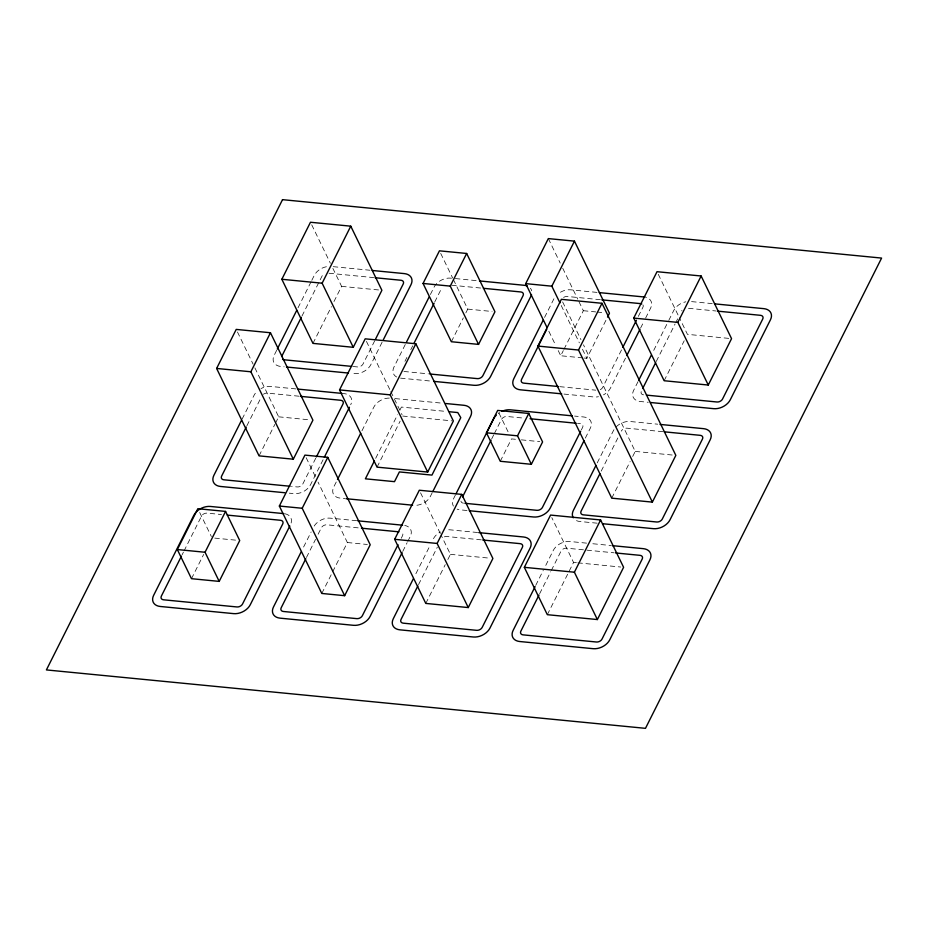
<?xml version="1.0" encoding="UTF-8"?>
<svg xmlns="http://www.w3.org/2000/svg" width="928" height="928" viewBox="0 0 928 928"><rect width="100%" height="100%" fill="white"/><g stroke="black" fill="none" stroke-linecap="round" stroke-linejoin="round"><path stroke-width="0.7" stroke-dasharray="4.64 3.48" d="M242.138 419.073L254.063 395.316A13.328 9.129 -25.9 0 1 257.671 390.85M276.66 350.32L274.154 355.32A13.328 9.129 -25.9 0 0 280.732 366.456L284.165 366.792M298.004 307.818L311.182 281.567M311.808 280.314L314.325 275.314A13.328 9.129 -25.9 0 1 328.744 266.406M182.108 554.793L183.396 552.218M184.046 550.93L201.538 516.084A4.443 3.039 -25.9 0 1 207.083 513.126L221.479 514.53M246.894 425.755L261.151 397.37M301.971 316.065L322.051 276.068A4.443 3.039 -25.9 0 1 324.823 273.598M191.481 578.689L203.661 554.434M312.968 343.383L331.424 306.634M333.964 301.565L341.597 286.358L332.885 268.401M259.063 455.868L274.874 424.374M275.5 423.122L278.667 416.823L253.692 365.4M315.764 458.188L302.806 483.998A4.443 3.039 -25.9 0 1 297.262 486.956L291.496 486.388M374.726 340.762L363.057 363.985A4.443 3.039 -25.9 0 1 357.524 366.943L353.197 366.525M323.083 459.743L310.532 484.752A13.328 9.129 -25.9 0 1 293.909 493.615L289.327 493.174M382.092 342.235L370.794 364.739A13.328 9.129 -25.9 0 1 354.171 373.613L350.726 373.276M303.595 547.021L311.124 532.011M336.238 482.015L333.72 487.014A13.328 9.129 -25.9 0 0 340.298 498.139L344.891 498.591M361.966 430.754L373.891 407.009A13.328 9.129 -25.9 0 1 389.447 398.077M405.281 344.497L393.982 367.001A13.328 9.129 -25.9 0 0 396.639 377.012M430.383 294.501L434.153 286.996A13.328 9.129 -25.9 0 1 450.776 278.133L454.21 278.458M306.472 557.45L315.543 539.377M318.13 534.215L321.366 527.765A4.443 3.039 -25.9 0 1 326.911 524.807L360.029 528.044M404.956 361.305L406.893 357.431M410.779 349.694L412.728 345.819M434.756 301.948L441.879 287.75M375.689 458.316L397.555 414.758M400.13 409.631L401.418 407.067L446.519 411.464M377.046 467.132L400.13 421.15M321.796 593.456L332.027 573.086M332.665 571.81L347.374 542.532L318.037 482.108M451.356 341.736L463.327 317.886M465.856 312.864L467.747 309.105L453.282 279.316M401.244 538.263L402.543 535.688A4.443 3.039 -25.9 0 0 400.351 531.976M402.74 551.441L407.137 542.683M407.763 541.442L410.28 536.442A13.328 9.129 -25.9 0 0 404.724 525.445M432.239 492.687L430.36 496.434A13.328 9.129 -25.9 0 1 413.749 505.308M415.895 573.701L430.325 544.945M455.439 494.949L453.56 498.696A13.328 9.129 -25.9 0 0 453.398 506.096M544.562 317.434L553.981 298.677A13.328 9.129 -25.9 0 1 554.48 297.784M418.528 584.617L437.308 547.195M491.736 438.805L493.684 434.93M494.334 433.643L501.456 419.444A4.443 3.039 -25.9 0 1 507.001 416.486L524.274 418.168M425.79 603.42L445.243 564.676M447.841 559.514L450.428 554.341L441.09 535.12M500.273 461.274L511.514 438.898L515.748 439.315M582.726 357.895L560.732 355.749L563.319 350.598M563.957 349.322L583.352 310.706L578.341 300.405M584.106 358.034L586.856 358.301L606.889 318.408M581.334 429.942L582.633 427.356A4.443 3.039 -25.9 0 0 580.441 423.644L577.564 423.365M621.505 349.937L602.713 387.359A4.443 3.039 -25.9 0 1 599.65 389.946M638.348 316.378L642.884 307.354A4.443 3.039 -25.9 0 0 643 304.987M585.336 438.109L590.359 428.11A13.328 9.129 -25.9 0 0 583.793 416.985L574.606 416.08M625.507 358.104L610.45 388.113A13.328 9.129 -25.9 0 1 603.502 394.852M640.575 328.106L643.092 323.106M645.598 318.107L650.621 308.108A13.328 9.129 -25.9 0 0 646.074 297.343M535.723 585.382L543.251 570.384M545.768 565.384L553.297 550.385A13.328 9.129 -25.9 0 1 569.92 541.511L587.134 543.193M597.238 462.875L613.559 430.372A13.328 9.129 -25.9 0 1 630.17 421.509L657.72 424.189M638.035 381.617L633.638 390.375A13.328 9.129 -25.9 0 0 640.216 401.499L648.254 402.288M653.73 350.366L668.16 321.622M668.786 320.369L673.809 310.37A13.328 9.129 -25.9 0 1 685.804 301.786M539.644 593.723L550.664 571.787M551.313 570.488L561.034 551.139A4.443 3.039 -25.9 0 1 566.567 548.181L614.092 552.81M601.205 471.134L618.048 437.575M656.27 361.444L675.062 324.023M675.712 322.735L677.66 318.861M664.146 380.735L684.203 340.785M547.323 614.684L573.562 562.426L551.812 517.638M611.749 498.162L630.147 461.518M632.687 456.472L635.228 451.414L583.468 344.822M333.233 266.672L369.959 270.245M455.358 278.574L478.314 280.813M596.994 292.39L570.604 289.814A13.328 9.129 -25.9 0 0 557.589 294.211M691.58 301.612L712.228 303.618M329.034 273.25L373.671 277.6M451.739 285.221L481.98 288.167M600.37 299.709L567.252 296.473A4.443 3.039 -25.9 0 0 562.82 298.027M688.518 308.305L715.882 310.973M341.597 286.358L379.018 290M583.352 310.706L595.718 311.912M597.098 312.052L603.966 312.724M467.747 309.105L492.084 311.472M728.712 338.372L687.439 334.347L679.377 317.724M403.9 371.467L428.388 373.856M559.735 386.663L595.741 390.166M400.56 378.137L431.543 381.153M563.992 394.075L593.827 396.975A13.328 9.129 -25.9 0 0 598.456 396.697M295.928 388.913L270.686 386.454A13.328 9.129 -25.9 0 0 261.012 388.577M341.829 393.391L344.126 393.611A13.328 9.129 -25.9 0 1 350.703 404.747M395.108 398.588L443.306 403.286M299.013 396.21L267.334 393.124A4.443 3.039 -25.9 0 0 263.413 394.261M662.824 431.682L626.829 428.168A4.443 3.039 -25.9 0 0 621.284 431.126M402.694 416.046L451.936 420.848M521.397 439.86L539.76 441.647M635.228 451.414L674.447 455.242M278.667 416.823L310.056 419.885M467.016 510.493L460.126 509.832A13.328 9.129 -25.9 0 1 457.133 509.124M597.168 523.183L579.954 521.513A13.328 9.129 -25.9 0 1 575.198 519.877M356.654 520.712L330.252 518.149A13.328 9.129 -25.9 0 0 313.641 527.011M477.63 532.51L450.092 529.83A13.328 9.129 -25.9 0 0 446.704 529.9M592.864 543.75L611.227 545.536M481.296 539.864L446.739 536.5A4.443 3.039 -25.9 0 0 441.867 538.484M573.562 562.426L576.416 562.704M577.842 562.844L620.751 567.031M347.374 542.532L367.36 544.481M450.428 554.341L490.065 558.204M214.762 538.112L236.942 540.27M658.265 274.259L678.751 316.448M548.332 238.589L560.21 263.065M562.716 268.215L577.715 299.118M562.635 301.925L580.94 339.625M561.22 305.498L579.35 342.85M582.482 349.288L586.856 358.301M548.854 331.284L555.733 345.448M558.227 350.598L560.732 355.749M440.707 253.414L452.655 278.017M498.939 413.006L508.37 432.425M311.715 224.82L330.391 263.274M366.444 341.4L390.189 390.305M390.816 391.593L402.068 414.758M420.546 492.803L440.475 533.832M306.17 457.69L315.532 476.969M237.464 331.98L253.077 364.112M199.682 512.5L211.375 536.57M681.674 310.868A4.443 3.039 -25.9 0 1 682.01 310.381M643.568 394.829A4.443 3.039 -25.9 0 1 641.376 391.129M463.478 503.162A4.443 3.039 -25.9 0 1 460.961 501.166M498.359 413.401A13.328 9.129 -25.9 0 1 499.484 412.635M530.398 288.237A13.328 9.129 -25.9 0 1 531.651 290.766M284.896 513.764A13.328 9.129 -25.9 0 1 290.452 524.749M433.469 538.692A13.328 9.129 -25.9 0 1 440.417 531.953"/><path stroke-width="1.39" d="M216.618 368.451L236.222 329.405L270.466 332.746L312.91 420.164L293.306 459.198L259.063 455.868L216.618 368.451L250.862 371.78L293.306 459.198M281.845 279.27L310.474 222.256L350.772 226.177L381.895 290.29L353.266 347.304L312.968 343.383L281.845 279.27L322.132 283.202L353.266 347.304M250.862 371.78L270.466 332.746M241.512 420.326L213.892 475.333A13.328 9.129 -25.9 0 0 220.47 486.458L284.734 492.722M277.286 349.067L296.751 310.312M177.329 549.55L197.838 508.706L225.562 511.409L239.714 540.537L219.194 581.392L191.481 578.689L177.329 549.55L205.053 552.253L219.194 581.392M181.459 556.092L161.368 596.089A4.443 3.039 -25.9 0 0 163.56 599.801L237 606.958A4.443 3.039 -25.9 0 0 242.544 604L282.715 523.995A4.443 3.039 -25.9 0 0 280.523 520.283L227.244 515.098M246.245 427.042L221.63 476.087A4.443 3.039 -25.9 0 0 223.822 479.788L290.058 486.249M301.322 317.364L281.88 356.074A4.443 3.039 -25.9 0 0 281.683 356.572M322.132 283.202L350.772 226.177M205.053 552.253L225.562 511.409M279.351 506.038L304.929 455.114L327.77 457.342L370.214 544.759L344.648 595.683L321.796 593.456L279.351 506.038L302.203 508.266L344.648 595.683M339.544 389.911L365.191 338.824L415.848 343.766L453.351 420.976L427.692 472.062L377.046 467.132L339.544 389.911L390.201 394.852L427.692 472.062M316.413 456.901L342.977 403.993A4.443 3.039 -25.9 0 0 340.785 400.281L300.463 396.349M375.364 339.474L403.228 283.98A4.443 3.039 -25.9 0 0 401.035 280.268L375.121 277.739M289.814 526.002L250.27 604.754A13.328 9.129 -25.9 0 1 233.659 613.628L160.219 606.471A13.328 9.129 -25.9 0 1 153.642 595.335L193.813 515.33A13.328 9.129 -25.9 0 1 210.424 506.456L283.875 513.625M324.336 457.249L349.45 407.241M383.345 339.741L410.965 284.734A13.328 9.129 -25.9 0 0 404.388 273.609L372.256 270.477M302.203 508.266L327.77 457.342M423.052 283.458L439.443 250.827L466.656 253.472L494.949 311.75L478.558 344.392L451.356 341.736L423.052 283.458L450.266 286.114L478.558 344.392M301.09 552.021L273.47 607.016A13.328 9.129 -25.9 0 0 280.047 618.152L353.487 625.31A13.328 9.129 -25.9 0 0 370.11 616.447L402.114 552.694M337.49 479.509L360.714 433.26M406.534 342.003L429.13 296.995M305.822 558.737L281.196 607.77A4.443 3.039 -25.9 0 0 283.388 611.482L356.839 618.64A4.443 3.039 -25.9 0 0 362.372 615.693L398.008 544.713M414.027 343.244L434.107 303.236M390.201 394.852L415.848 343.766M450.266 286.114L466.656 253.472M374.402 460.88L365.388 478.813L394.493 481.655L399.376 471.923L431.949 475.101L460.798 417.646L457.794 412.566L449.338 411.742M394.667 539.307L419.305 490.239L461.761 494.38L492.896 558.482L468.257 607.562L425.79 603.42L394.667 539.307L437.123 543.448L468.257 607.562M546.975 327.422L525.712 283.632L548.332 238.589L574.455 241.141L609.464 313.258L607.527 317.121M432.877 491.434L470.531 416.428A13.328 9.129 -25.9 0 0 463.954 405.292L445.602 403.506M559.967 302.922L551.835 286.184L574.455 241.141M486.446 432.796L497.675 410.42L528.763 413.447L542.59 441.925L531.35 464.302L500.273 461.274L486.446 432.796L517.522 435.824L531.35 464.302M413.378 578.701L393.298 618.709A13.328 9.129 -25.9 0 0 399.875 629.834L473.315 636.991A13.328 9.129 -25.9 0 0 489.938 628.128L530.108 548.123A13.328 9.129 -25.9 0 0 523.531 536.987L478.778 532.626M456.066 493.696L493.731 418.69A13.328 9.129 -25.9 0 1 496.387 415.083M543.309 319.928L513.81 378.682A13.328 9.129 -25.9 0 0 520.388 389.818L561.695 393.843M437.123 543.448L461.761 494.38M537.904 346.074L561.37 299.326L601.994 303.294L675.839 455.381L652.372 502.118L611.749 498.162L537.904 346.074L578.527 350.03L652.372 502.118M417.878 585.904L401.024 619.463A4.443 3.039 -25.9 0 0 403.216 623.164L476.667 630.332A4.443 3.039 -25.9 0 0 482.2 627.374L522.371 547.369A4.443 3.039 -25.9 0 0 520.179 543.657L482.746 540.003M462.585 496.863L491.086 440.092M546.812 329.115L521.548 379.436A4.443 3.039 -25.9 0 0 523.728 383.148L558.296 386.524M517.522 435.824L528.763 413.447M578.527 350.03L601.994 303.294M633.731 318.084L657.024 271.695L701.139 275.999L731.554 338.65L708.261 385.039L664.146 380.735L633.731 318.084L677.846 322.387L708.261 385.039M580.684 431.23L542.462 507.361A4.443 3.039 -25.9 0 1 536.918 510.319L464.916 503.301M622.804 347.35L636.411 320.253M584.083 440.614L550.188 508.115A13.328 9.129 -25.9 0 1 533.577 516.989L469.313 510.725M626.771 355.61L639.949 329.359M524.332 567.333L550.571 515.075L600.613 519.958L623.604 567.31L597.377 619.556L547.323 614.684L524.332 567.333L574.386 572.205L597.377 619.556M535.096 586.635L513.126 630.39A13.328 9.129 -25.9 0 0 519.703 641.515L593.143 648.684A13.328 9.129 -25.9 0 0 609.766 639.81L649.936 559.804A13.328 9.129 -25.9 0 0 643.359 548.668L612.376 545.652M595.985 465.38L573.388 510.377A13.328 9.129 -25.9 0 0 573.226 517.778M638.661 380.376L651.212 355.366M539.006 595.01L520.863 631.144A4.443 3.039 -25.9 0 0 523.044 634.856L596.495 642.014A4.443 3.039 -25.9 0 0 602.028 639.056L642.199 559.05A4.443 3.039 -25.9 0 0 640.007 555.338L615.531 552.949M599.906 473.709L581.114 511.131A4.443 3.039 -25.9 0 0 583.306 514.843L656.746 522A4.443 3.039 -25.9 0 0 662.29 519.054L702.461 439.037A4.443 3.039 -25.9 0 0 700.269 435.336L664.262 431.822M642.663 388.542L655.62 362.732M677.846 322.387L701.139 275.999M574.386 572.205L600.613 519.958M525.712 283.632L551.835 286.184M479.463 280.929L524.216 285.29A13.328 9.129 -25.9 0 1 527.208 285.986M599.291 292.61L644.044 296.972A13.328 9.129 -25.9 0 1 645.064 297.111M714.525 303.85L763.872 308.653A13.328 9.129 -25.9 0 1 770.449 319.789L730.278 399.794A13.328 9.129 -25.9 0 1 713.655 408.668L650.54 402.508M483.43 288.306L520.863 291.96A4.443 3.039 -25.9 0 1 523.056 295.661L482.885 375.666A4.443 3.039 -25.9 0 1 477.352 378.624L429.826 373.996M601.82 299.848L640.691 303.642A4.443 3.039 -25.9 0 1 641.758 303.897M717.321 311.112L760.531 315.323A4.443 3.039 -25.9 0 1 762.723 319.035L722.541 399.04A4.443 3.039 -25.9 0 1 717.008 401.998L646.445 395.119M351.758 366.386L284.072 359.786A4.443 3.039 -25.9 0 1 282.564 359.287M286.462 367.012L348.429 373.056M433.84 381.385L473.999 385.294A13.328 9.129 -25.9 0 0 490.622 376.42L530.793 296.415A13.328 9.129 -25.9 0 0 531.512 294.582M298.224 389.134L341.829 393.391M572.309 415.86L510.342 409.816A13.328 9.129 -25.9 0 0 501.909 411.348M660.005 424.409L703.621 428.666A13.328 9.129 -25.9 0 1 710.187 439.791L670.016 519.796A13.328 9.129 -25.9 0 1 653.405 528.67L602.91 523.752M530.039 418.737L576.114 423.226M346.04 498.707L412.6 505.192M357.802 520.828L402.555 525.19M361.468 528.183L398.912 531.837M282.518 199.659L46.4 669.923L645.482 728.341L881.6 258.077L282.518 199.659"/></g></svg>
